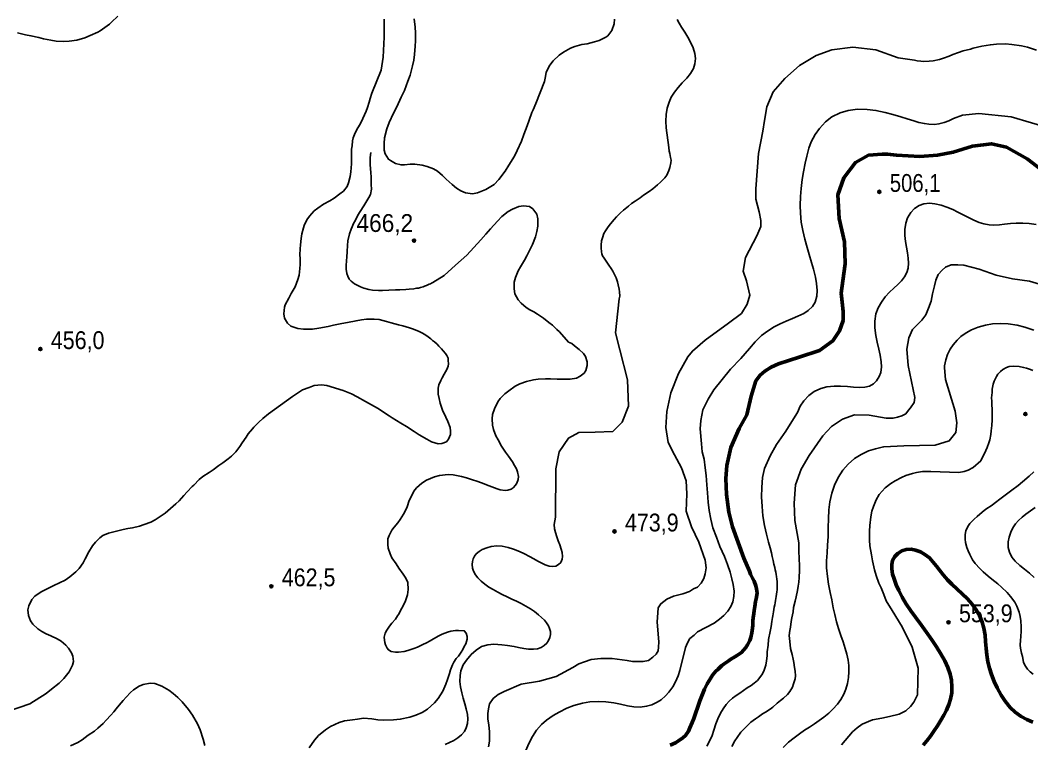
# Model space of a CAD drawing. Header units: metres. Extents: x 552626 to 559174, y 1843804 to 1852371.
# Drawn here: x 556076 to 557042, y 1847171 to 1847861 of the extents above; entities that cross this region are included whole.
import ezdxf

# ---------------------------------------------------------------- set-up
doc = ezdxf.new("R2010")
doc.units = ezdxf.units.M
doc.header["$LTSCALE"] = 6.8
for name, color, linetype, lineweight in [('1', 7, 'Continuous', 25), ('2', 7, 'Continuous', 53), ('3', 7, 'Continuous', 25), ('5', 7, 'Continuous', 25)]:
    doc.layers.add(name, color=color, linetype=linetype, lineweight=lineweight)

msp = doc.modelspace()

# ---------------------------------------------------------------- hatches: boundary and pattern name
at = {"layer": '5'}
for points in [[(556897.59, 1847697.41, 1), (556894.59, 1847697.41, 1)], [(556453.61, 1847650.87, 1), (556450.61, 1847650.87, 1)], [(556097.09, 1847547.47, 1), (556094.09, 1847547.47, 1)], [(557036.9, 1847485.51, 1), (557033.9, 1847485.51, 1)], [(556644.89, 1847373.5, 1), (556641.89, 1847373.5, 1)], [(556317.45, 1847321.19, 1), (556314.45, 1847321.19, 1)], [(556963.56, 1847286.87, 1), (556960.56, 1847286.87, 1)]]:
    msp.add_hatch(color=256, dxfattribs=at).paths.add_polyline_path(points)

# ---------------------------------------------------------------- linework, layer by layer
at = {"layer": '1'}
for points in [[(556169.46, 1847865.17), (556163.45, 1847859.33), (556161.47, 1847857.48), (556152.66, 1847851.13), (556150.34, 1847849.73), (556143.09, 1847846.42), (556138.07, 1847844.41), (556130.5, 1847842.21), (556123.1, 1847841.08), (556117.97, 1847840.87), (556110.59, 1847841.27), (556105.73, 1847842.04), (556098.69, 1847843.53), (556094.08, 1847844.62), (556086.54, 1847846.33), (556081.37, 1847847.36), (556073.83, 1847849.08)], [(556411.83, 1847791.53), (556420.66, 1847813.52), (556422.84, 1847825.97), (556423.68, 1847844.96), (556423.69, 1847862.03)], [(556643.56, 1847862.22), (556643.14, 1847857.61), (556640.91, 1847851.38), (556636.95, 1847846.18), (556635.2, 1847844.84), (556628.8, 1847841.93), (556624.41, 1847840.48), (556617.21, 1847838.7), (556612.36, 1847837.96), (556605.66, 1847835.96), (556601.38, 1847834.42), (556594.77, 1847830.82), (556590.45, 1847827.95), (556584.9, 1847822.48), (556581.8, 1847818.14), (556578.36, 1847811.67), (556577.42, 1847807.48), (556576.62, 1847802.84), (556568.3, 1847781.86), (556565.69, 1847775.58), (556564.64, 1847773.19), (556561.89, 1847765.66), (556560.2, 1847760.53), (556556.82, 1847751.98), (556554.67, 1847745.85), (556550.66, 1847736.95), (556547.89, 1847731.32), (556542.69, 1847722.85), (556538.96, 1847717.3), (556533.05, 1847709.22), (556528.47, 1847704.52), (556520.67, 1847699.64), (556512.77, 1847696.55), (556507.86, 1847695.52), (556501.19, 1847696.56), (556496.9, 1847698.44), (556492.62, 1847700.98), (556488.45, 1847704.3), (556482.72, 1847709.53), (556479.3, 1847712.93), (556474.53, 1847717.23), (556470.67, 1847719.44), (556464.63, 1847721.69), (556460.04, 1847722.78), (556452.9, 1847723.86), (556448.53, 1847723.93), (556443.01, 1847723.21), (556439.7, 1847723.11), (556434.53, 1847724.32), (556429.54, 1847727.26), (556427.87, 1847728.59), (556424.65, 1847733.54), (556423.76, 1847737.14), (556423.49, 1847743.65), (556424.04, 1847748.84), (556426.18, 1847757.53)], [(556426.18, 1847757.53), (556428.34, 1847763.47), (556432.54, 1847772.4), (556435.64, 1847778.45), (556439.88, 1847787.85), (556442.96, 1847794.09), (556446.2, 1847803.09), (556448.6, 1847808.68), (556450.72, 1847817.56), (556451.99, 1847823.02), (556452.7, 1847828.42), (556453.22, 1847836.35), (556453.49, 1847841.41), (556453.55, 1847849.2), (556453.13, 1847854.47), (556452.21, 1847862.52)], [(556703.28, 1847861.93), (556705.21, 1847858.29), (556707.42, 1847854.47), (556710.47, 1847849.66), (556713.32, 1847845.07), (556716.34, 1847839.69), (556718.41, 1847834.93), (556720.01, 1847829.48), (556720.55, 1847824.73), (556720.14, 1847819.53), (556718.71, 1847815.13), (556715.91, 1847810.35), (556712.33, 1847805.95), (556708.09, 1847801.34), (556704.05, 1847796.89), (556700.59, 1847792.57), (556697.62, 1847787.8), (556695.49, 1847783.05), (556693.68, 1847777.38), (556692.79, 1847771.33), (556692.33, 1847764.85), (556692.65, 1847758.58), (556695.19, 1847739.85), (556695.5, 1847736.37), (556696.07, 1847733.86), (556696.96, 1847730.26), (556697.53, 1847727.75), (556697.27, 1847725.06), (556696.07, 1847720.55), (556695.16, 1847717.69), (556693.28, 1847713.38), (556691.3, 1847710.68), (556687.29, 1847706.71)], [(557046.03, 1847832.72), (557037.43, 1847835.29), (557031.58, 1847836.74), (557022.35, 1847838.14), (557016.54, 1847838.49), (557007.98, 1847838.44), (557002.13, 1847837.77), (556993.81, 1847836.31), (556985.73, 1847834.36), (556983.18, 1847833.64), (556975.93, 1847831.8), (556971.77, 1847830.38), (556966.23, 1847828.39), (556962.85, 1847826.82), (556957.3, 1847824.99), (556953.45, 1847823.79), (556947.34, 1847822.41), (556943.49, 1847821.96), (556938.59, 1847821.74), (556935.77, 1847822.01), (556932.06, 1847822.52), (556929.72, 1847823.01), (556927.31, 1847823.25), (556913.91, 1847825.26), (556892.74, 1847832.76), (556870.7, 1847835.47), (556850.87, 1847832.81), (556835.83, 1847827.65), (556820.03, 1847817.86), (556806.06, 1847805.69), (556794.81, 1847792.9), (556788.8, 1847778.64), (556786.64, 1847765.48), (556785.05, 1847755.37), (556780.87, 1847733.9), (556778.26, 1847700.39)], [(556418.71, 1847575.54), (556414.17, 1847576.07), (556406.83, 1847576.09), (556401.95, 1847575.34), (556396.81, 1847574.46), (556388.69, 1847572.87), (556383.27, 1847571.87), (556375.35, 1847570.29), (556370.14, 1847569.12), (556361.3, 1847567.25), (556355.38, 1847566.48), (556346.52, 1847566.33), (556341.39, 1847566.98), (556334.63, 1847569.45), (556331.46, 1847572.14), (556328.62, 1847576.96), (556327.87, 1847580.98), (556328.56, 1847587.44), (556329.16, 1847589.71), (556332.53, 1847596.1), (556334.8, 1847600.46), (556338.73, 1847606.92), (556341.39, 1847613.71), (556342.44, 1847617.83), (556343.24, 1847624.22), (556343.56, 1847628.07), (556343.58, 1847633.7), (556343.26, 1847637.38), (556343.55, 1847643.14), (556343.68, 1847646.97), (556344.44, 1847652.87), (556345.07, 1847657.33), (556346.6, 1847663.13), (556347.22, 1847665.21), (556349.74, 1847670.74), (556352.38, 1847674.29), (556356.97, 1847679.2), (556360.37, 1847681.97), (556365.78, 1847685.55), (556371.88, 1847688.92), (556375.98, 1847691.48), (556381.42, 1847695.54), (556384.85, 1847698.13), (556388.27, 1847702.43), (556389.76, 1847706.03), (556391.25, 1847712.21), (556391.82, 1847716.38), (556392.31, 1847720.44), (556392.44, 1847724.27), (556392.59, 1847729.63), (556392.45, 1847733.33), (556392.46, 1847738.29), (556392.97, 1847741.3), (556393.58, 1847745.95), (556394.2, 1847748.88), (556396.03, 1847753.77), (556398.44, 1847758.52), (556400.71, 1847762.03), (556403.43, 1847767.39), (556404.95, 1847770.81), (556406.44, 1847774.41), (556407.58, 1847777.79), (556409.18, 1847783.02), (556410.13, 1847786.38), (556411.83, 1847791.53)], [(557060.61, 1847757.46), (557021.93, 1847769.03), (556991.02, 1847772.29), (556975.47, 1847770.68), (556966.84, 1847767.28), (556962.41, 1847765.21), (556958.06, 1847763.59), (556953, 1847762.3), (556948.58, 1847761.81), (556943.41, 1847761.94), (556939.04, 1847762.48), (556933.68, 1847763.74), (556929.02, 1847765.09), (556922.69, 1847767.13), (556916.72, 1847769.01), (556908.87, 1847771.34), (556901.56, 1847773.22), (556892.75, 1847775.09), (556884.34, 1847776.09), (556875.28, 1847776.4), (556866.5, 1847775.17), (556858.58, 1847772.89), (556850.85, 1847768.87), (556844.79, 1847764.21), (556838.89, 1847757.97), (556834.85, 1847752.24), (556831.2, 1847745.14), (556828.96, 1847739.15), (556826.81, 1847731.54), (556825.33, 1847724.83), (556823.72, 1847716.55), (556822.53, 1847709.15), (556821.43, 1847700.66), (556820.75, 1847693.13), (556820.45, 1847684.54), (556820.74, 1847677.05), (556821.6, 1847668.45), (556823.13, 1847660.44), (556824.88, 1847652.42), (556827.09, 1847644.5), (556829.01, 1847637.69), (556831.32, 1847630.07), (556833.16, 1847623.7), (556835.08, 1847616.18), (556836.28, 1847609.98), (556836.79, 1847603.3), (556836.36, 1847597.91), (556834.71, 1847592.35), (556832.23, 1847588.19), (556828.28, 1847584.26), (556823.99, 1847581.48), (556818.42, 1847578.78), (556813.12, 1847576.61), (556807.19, 1847574.23), (556801.48, 1847571.61), (556795.69, 1847568.58), (556789.5, 1847564.61), (556783.8, 1847560.25), (556777.59, 1847554.4), (556772.32, 1847548.06), (556763.84, 1847538.56), (556754.12, 1847528.26)], [(556687.29, 1847706.71), (556684.44, 1847704.19), (556679.84, 1847700.34), (556676.53, 1847697.68), (556671.22, 1847694.22), (556667.97, 1847691.85), (556663.12, 1847688.53), (556659.77, 1847686.25), (556656.73, 1847683.71), (556652.11, 1847680.05), (556649.26, 1847677.53), (556645.43, 1847673.58), (556642.98, 1847670.92), (556639.63, 1847666.92), (556637.47, 1847664.2), (556634.9, 1847660.1), (556633.38, 1847657.55), (556631.85, 1847653.48), (556631.13, 1847650.64), (556630.75, 1847646.5), (556630.57, 1847643.91), (556630.89, 1847640.24), (556631.21, 1847638.28), (556631.99, 1847636.47), (556633.4, 1847634.16), (556634.76, 1847632.22), (556636.6, 1847629.39), (556638.07, 1847627.37), (556640.23, 1847624.29), (556641.74, 1847621.89), (556643.72, 1847617.93), (556644.87, 1847615.31), (556646.26, 1847611.47), (556647.04, 1847608.81), (556647.89, 1847604.72), (556648.21, 1847601.9), (556648.37, 1847598.02), (556647.92, 1847595.31), (556646.46, 1847583.47), (556644.37, 1847563.05), (556648.55, 1847546.82), (556655.86, 1847518.02), (556656.9, 1847492.89), (556650.64, 1847477.71), (556641.76, 1847468.81), (556625.06, 1847468.28), (556609.39, 1847467.76), (556599.47, 1847462.52), (556590.6, 1847449.44), (556587.47, 1847433.2), (556586.95, 1847387.13), (556585.79, 1847379.99), (556586.09, 1847375.94), (556586.99, 1847372.42), (556588.28, 1847368.33), (556589.67, 1847364.47), (556591.15, 1847360.63), (556592.5, 1847356.72), (556593.45, 1847353.27), (556593.8, 1847349.67), (556593.46, 1847346.92), (556592.07, 1847344.03), (556590.08, 1847342.09), (556587.27, 1847340.38), (556584.15, 1847339.99)], [(556778.26, 1847700.39), (556778.26, 1847690.44), (556781.39, 1847678.4), (556782.96, 1847670.02), (556782.96, 1847664.27), (556779.3, 1847655.36), (556768.34, 1847634.95), (556766.25, 1847621.86), (556769.38, 1847612.43), (556772.52, 1847598.82), (556769.91, 1847590.44), (556764.69, 1847581.54), (556752.16, 1847572.12), (556729.77, 1847556), (556717.72, 1847545.51), (556713.29, 1847540.13), (556704.55, 1847524.19), (556697.08, 1847505.86), (556693.21, 1847487.89), (556692.26, 1847472.63), (556694.71, 1847458.35), (556700.53, 1847446.48), (556707.22, 1847434.24), (556711.65, 1847421.78), (556712.33, 1847409.45), (556711.78, 1847392.94), (556716.86, 1847377.8), (556723.89, 1847363.28), (556730.04, 1847346.13), (556731.02, 1847338.79), (556730.04, 1847332.91), (556728.58, 1847328.51), (556726.14, 1847324.11), (556722.72, 1847320.19), (556718.82, 1847318.72), (556714.91, 1847316.28), (556708.57, 1847313.83), (556699.79, 1847311.87), (556693.44, 1847308.94), (556687.59, 1847304.53), (556685.15, 1847300.62), (556684.23, 1847287.07), (556685.84, 1847268.17), (556685.38, 1847263.17), (556684.93, 1847259.53), (556683.12, 1847256.35), (556679.94, 1847253.62), (556675.86, 1847250.44), (556670.88, 1847249.53), (556664.53, 1847249.53), (556660.45, 1847249.53), (556655.46, 1847250.44), (556641.23, 1847252.17), (556630.5, 1847252.17), (556621.23, 1847251.2), (556614.89, 1847249.24), (556609.52, 1847247.28), (556603.66, 1847243.86), (556587.76, 1847234.98), (556571.75, 1847230.74), (556554.27, 1847227.84), (556538.28, 1847220.86), (556532.42, 1847217.92), (556527.55, 1847214.01), (556524.13, 1847209.11)], [(556949.17, 1847686.08), (556944.08, 1847686.53), (556938.58, 1847686.01), (556934.08, 1847684.45), (556929.49, 1847681.46), (556926.04, 1847677.76), (556923.05, 1847672.64), (556921.37, 1847667.53), (556920.51, 1847661.37), (556920.56, 1847655.83), (556921.12, 1847649.93), (556921.98, 1847644.54), (556922.89, 1847639.33), (556923.65, 1847634.1), (556924, 1847629.51), (556923.59, 1847624.6), (556922.45, 1847620.55), (556920.09, 1847616.23), (556917.26, 1847612.63), (556913.64, 1847609.01), (556909.85, 1847605.55), (556905.74, 1847601.64), (556901.69, 1847597.22), (556898.02, 1847592.31), (556894.96, 1847586.71), (556892.89, 1847580.97), (556891.85, 1847574.22), (556891.79, 1847567.79), (556892.6, 1847560.42), (556893.95, 1847554.15), (556895.58, 1847547.27), (556896.89, 1847541.52), (556897.82, 1847535.27), (556898.11, 1847530.38), (556897.41, 1847525.03), (556896.08, 1847521.15), (556893.44, 1847517.01), (556890.49, 1847514.36), (556886.59, 1847512.09), (556882.23, 1847511.19), (556877.4, 1847510.88), (556871.55, 1847511.24), (556865.85, 1847511.71), (556859.09, 1847512.18), (556853.05, 1847512.18), (556846.12, 1847511.39), (556840.12, 1847509.8), (556833.76, 1847506.84), (556828.74, 1847503.23), (556824.02, 1847498.12), (556820.69, 1847492.93), (556817.88, 1847486.96), (556812.48, 1847478.42), (556806.87, 1847469.17), (556797.98, 1847456.28), (556791.92, 1847445.48), (556786.53, 1847433.65), (556784.6, 1847424.85), (556784.03, 1847415.47), (556783.65, 1847406.61), (556784.19, 1847397.27), (556785.06, 1847388.44), (556786.48, 1847379.21), (556788.48, 1847370.89), (556790.24, 1847363.28)], [(557045.72, 1847666.35), (557038.89, 1847667.33), (557033.15, 1847667.6), (557026.48, 1847667.54), (557021.11, 1847667.13), (557015.42, 1847666.51), (557010.72, 1847665.98), (557005.45, 1847665.75), (557000.85, 1847665.99), (556995.88, 1847666.85), (556991.22, 1847668.34), (556986.22, 1847670.44), (556981.21, 1847672.89), (556976.21, 1847675.53), (556971.02, 1847678.18), (556966.07, 1847680.6), (556960.46, 1847682.9), (556955.18, 1847684.68), (556949.17, 1847686.08)], [(557057.45, 1847606.77), (557039.43, 1847612.22), (557023.29, 1847614.49), (557007.53, 1847617.84), (556991.23, 1847623.7), (556976.85, 1847627.36), (556970.96, 1847627.81), (556964.61, 1847627.81), (556959.17, 1847625.54), (556956, 1847622.81), (556952.37, 1847618.72), (556950.11, 1847613.27), (556948.75, 1847607.81), (556946.93, 1847600.08), (556945.57, 1847593.26), (556942.85, 1847586.44), (556940.59, 1847580.08), (556936.51, 1847575.08), (556927.85, 1847566.03), (556924.33, 1847558.11), (556922.35, 1847547.28), (556923.58, 1847531.66), (556926.62, 1847516.38), (556930.1, 1847501.18), (556929.17, 1847496.52), (556925.91, 1847491.38), (556924.05, 1847489.05), (556921.26, 1847485.78), (556917.53, 1847483.91), (556913.34, 1847482.51), (556909.15, 1847481.58), (556902.63, 1847481.58), (556886.27, 1847484.4), (556872.36, 1847484.74), (556861.01, 1847480.74), (556850.6, 1847473.45), (556842.33, 1847464.68), (556829.19, 1847445.92), (556821.46, 1847432.79), (556815.99, 1847417.95), (556814.71, 1847400.33), (556815.56, 1847383.89), (556819.42, 1847362.62), (556819.2, 1847358.7), (556819.19, 1847354.62), (556819.61, 1847347.64), (556819.95, 1847340.57), (556819.88, 1847336.19), (556819.59, 1847329.61), (556819.33, 1847325.22), (556818.72, 1847321.45), (556818.15, 1847317.3), (556816.76, 1847311.26), (556815.65, 1847306.86), (556814.25, 1847300.82), (556813.87, 1847296.69), (556812.7, 1847291.15), (556811.88, 1847287.54)], [(556313.41, 1847485.67), (556336.3, 1847502.33), (556345.82, 1847508.69), (556352.16, 1847510.96), (556356.7, 1847512.78), (556363.95, 1847513.24), (556368.94, 1847512.78), (556384.38, 1847508), (556392.49, 1847504.64), (556397.94, 1847502.02), (556405.91, 1847497.4), (556414.38, 1847492.55), (556417.23, 1847490.97), (556428.56, 1847483.68), (556431.33, 1847482), (556439.55, 1847476.83), (556444.87, 1847473.63), (556452.28, 1847468.94), (556457.12, 1847465.78), (556464.4, 1847461.37), (556468.78, 1847458.91), (556475.08, 1847457.15), (556478.79, 1847457.29), (556483.07, 1847459.02), (556484.99, 1847461.43), (556486.77, 1847465.83), (556486.97, 1847469.1), (556486.48, 1847472.57), (556484.37, 1847478.53), (556482.47, 1847482.6), (556479.23, 1847489.29), (556477.03, 1847496), (556475.97, 1847500.27), (556475.2, 1847504.47), (556475.22, 1847510.1), (556475.9, 1847513.32), (556477.61, 1847517.62), (556479.06, 1847519.88), (556481.04, 1847523.45), (556482.2, 1847525.78), (556483.37, 1847528.1), (556484.63, 1847531.2), (556484.94, 1847533.53), (556484.68, 1847536.64), (556484.55, 1847538.63), (556483.28, 1847541.35), (556482.02, 1847543.21), (556479.9, 1847545.92), (556478.45, 1847547.76), (556475.87, 1847550.32), (556474.14, 1847552.03), (556471.6, 1847554.22), (556469.82, 1847555.64), (556468.23, 1847557.08), (556465.5, 1847559.25), (556462.39, 1847561.37), (556459.73, 1847562.97), (556456.9, 1847564.37), (556451.7, 1847566.44), (556447.85, 1847567.62), (556441.52, 1847569.57), (556437.29, 1847570.7), (556430.32, 1847572.48), (556425.88, 1847573.79), (556418.71, 1847575.54)], [(556961.01, 1847542.17), (556963.7, 1847547.47), (556966.43, 1847551.63), (556970.31, 1847556.04), (556973.9, 1847559.35), (556978.87, 1847563), (556984.06, 1847565.74), (556990.32, 1847568.41), (556997.25, 1847570.23), (557004.08, 1847571.44), (557011.93, 1847571.91), (557019.06, 1847571.6), (557027.45, 1847570.3), (557034.92, 1847568.37), (557043.46, 1847565.38)], [(556804.21, 1847167.52), (556809.57, 1847172.41), (556814.75, 1847176.67), (556819.93, 1847180.52), (556824.79, 1847183.81), (556829.51, 1847186.96), (556834.21, 1847189.95), (556838.79, 1847193.07), (556843.28, 1847196.29), (556847.84, 1847200.22), (556851.87, 1847204.08), (556856.03, 1847208.87), (556859.22, 1847213.17), (556862.15, 1847218.25), (556864.2, 1847223.12), (556865.79, 1847228.47), (556866.7, 1847234.13), (556867.08, 1847239.68), (556866.95, 1847245.48), (556866.27, 1847250.73), (556865.12, 1847256.42), (556863.53, 1847261.85), (556861.48, 1847268.14), (556859.42, 1847274.15), (556857.14, 1847281.07), (556855.33, 1847287.25), (556853.53, 1847294.41), (556852.18, 1847300.79), (556850.68, 1847308.34), (556849.3, 1847315.17), (556847.71, 1847323.28), (556846.48, 1847330.55), (556845.72, 1847338.71), (556845.65, 1847345.43), (556846.23, 1847353.06), (556846.76, 1847360.3), (556847.41, 1847368.59), (556847.4, 1847377.22), (556847.63, 1847385.47), (556847.89, 1847394.23), (556848.94, 1847401.8), (556850.65, 1847410.03), (556853.38, 1847417.57), (556856.78, 1847424.81), (556861.35, 1847431.85), (556866.3, 1847437.65), (556872.54, 1847443.22), (556878.6, 1847446.95), (556885.82, 1847450.29), (556892.43, 1847452.4), (556899.93, 1847454.15), (556900.34, 1847454.21), (556919.49, 1847455.21), (556949.25, 1847455.73), (556962.82, 1847459.92), (556969.09, 1847467.77), (556970.13, 1847477.2), (556968.57, 1847488.19), (556959.17, 1847518.56), (556958.3, 1847529.57), (556958.35, 1847531.42), (556959.4, 1847537.24), (556961.01, 1847542.17)], [(557042.39, 1847526.94), (557040.28, 1847527.93), (557036.34, 1847529.19), (557033.69, 1847529.93), (557029.5, 1847530.87), (557024.04, 1847531.29), (557020.02, 1847530.74), (557017.46, 1847529.87), (557013.99, 1847527.86), (557011.81, 1847526.19), (557008.99, 1847523.49), (557007.72, 1847521.26), (557005.76, 1847516.86), (557004.58, 1847513.88), (557003.68, 1847509.31), (557003.59, 1847505.98), (557003.21, 1847501), (557003.38, 1847497.79), (557003.52, 1847494.1), (557003.76, 1847490.33), (557003.89, 1847484.27), (557003.61, 1847480.06), (557003.27, 1847474.71), (557002.91, 1847469.54), (557002.47, 1847465.98), (557001.42, 1847461.02), (557000.45, 1847457.87), (556998.86, 1847453.51), (556997.77, 1847450.63), (556992.95, 1847440.96)], [(556754.12, 1847528.26), (556738.29, 1847508.65), (556732.7, 1847499.78), (556727.58, 1847489.51), (556725.72, 1847479.24), (556725.26, 1847471.3), (556726.32, 1847456.92), (556727.07, 1847449.47), (556728.95, 1847442.46), (556729.82, 1847434.29), (556730.94, 1847426.81), (556731.36, 1847418.07), (556732.02, 1847410.28), (556732.83, 1847401.58), (556733.57, 1847393.36), (556735.31, 1847385.06), (556737.09, 1847377.08), (556740.76, 1847367.89), (556744.03, 1847359.17), (556748.3, 1847349.52), (556751.13, 1847341.85), (556753.77, 1847334.57), (556755.4, 1847328.42), (556756.69, 1847322.8), (556757.52, 1847316.58), (556757.41, 1847311.47), (556756.37, 1847306.28), (556754.32, 1847301.8), (556751.57, 1847297.55), (556747.7, 1847293.44), (556743.63, 1847289.86), (556738.57, 1847286.02), (556722.72, 1847277.62), (556719.3, 1847274.68), (556715.4, 1847271.26), (556712.96, 1847267.34), (556711.01, 1847262.94), (556705.75, 1847240.86), (556704.07, 1847235.75), (556701.56, 1847230.05), (556698.95, 1847225.29), (556695.29, 1847220.3), (556692.01, 1847216.61), (556687.78, 1847212.96), (556684.05, 1847210.55), (556679.02, 1847208.14), (556673.95, 1847206.83), (556668.01, 1847205.93), (556661.83, 1847206.33), (556655.82, 1847207.28), (556649, 1847208.84), (556642.65, 1847210.1), (556635, 1847211.08), (556628.07, 1847211.33), (556620.02, 1847210.83), (556612.9, 1847209.7), (556604.71, 1847207.39), (556598.05, 1847204.9), (556590.54, 1847201.24), (556584.93, 1847198.01), (556578.58, 1847193.55), (556573.9, 1847189.41), (556568.86, 1847183.79), (556565.07, 1847177.94), (556561.61, 1847171.27)], [(556115.44, 1847268.84), (556111.65, 1847271.17), (556105.69, 1847274.02), (556101.27, 1847275.99), (556097.01, 1847278.17), (556093.11, 1847280.59), (556088.31, 1847285.09), (556086.04, 1847288.27), (556084.14, 1847293.2), (556083.7, 1847298.68), (556084.48, 1847302.68), (556087.35, 1847308.44), (556090.31, 1847311.74), (556096.33, 1847315.86), (556100.92, 1847318.2), (556108.61, 1847321.84), (556113.94, 1847324.46), (556119.16, 1847327.15), (556123.67, 1847330.24), (556129.54, 1847334.83), (556132.58, 1847338.23), (556136.37, 1847343.43), (556138.31, 1847347.37), (556141.74, 1847354.06), (556145.46, 1847359.82), (556148.13, 1847363.18), (556152.22, 1847367.46), (556155.31, 1847369.63), (556160.6, 1847371.76), (556164.49, 1847372.78), (556170.7, 1847374.35), (556174.77, 1847375.38), (556178.98, 1847376.15), (556183.45, 1847377.05), (556190.33, 1847378.6), (556194.74, 1847380.05), (556201.14, 1847382.5), (556205.3, 1847384.5), (556210.87, 1847388.29), (556214.67, 1847390.92), (556219.89, 1847395.33), (556224.92, 1847399.72), (556228.09, 1847402.85), (556232.57, 1847407.84), (556235.72, 1847411.16), (556240.48, 1847416.28), (556242.02, 1847417.8), (556247.24, 1847423.07), (556250.64, 1847425.84), (556256.76, 1847429.88), (556260.47, 1847432.4), (556265.94, 1847436.27), (556269.66, 1847438.79), (556274.75, 1847442.62), (556277.86, 1847445.45), (556281.99, 1847449.36), (556285.99, 1847454.4), (556288.26, 1847457.9), (556291.85, 1847463.27), (556294.03, 1847466.66), (556297.97, 1847471.41), (556299.3, 1847473.09), (556304.1, 1847477.83), (556307.73, 1847481.11), (556313.41, 1847485.67)], [(556992.95, 1847440.96), (556985.5, 1847434.42), (556980.85, 1847432.09), (556977.12, 1847430.69), (556972, 1847429.75), (556945.17, 1847430.75), (556940.53, 1847430.69), (556937.32, 1847430.52), (556931.63, 1847429.58), (556927.66, 1847428.65), (556921.31, 1847426.88), (556917.15, 1847425.07), (556911.16, 1847421.83), (556907.17, 1847419.38), (556901.79, 1847414.96), (556898.72, 1847411.95), (556895.94, 1847408.88), (556892.93, 1847403.6), (556890.52, 1847397.34), (556889.05, 1847392.71), (556888.03, 1847387.57), (556886.99, 1847379.19), (556886.66, 1847373.83), (556886.6, 1847365.19), (556887.14, 1847359.65), (556888.58, 1847351.17), (556889.52, 1847345.49), (556891.44, 1847336.98), (556892.92, 1847331.54), (556895.67, 1847324.07), (556897.71, 1847319.56), (556900.42, 1847313.32), (556902.73, 1847307.22), (556908.27, 1847297.94), (556917.9, 1847282.36), (556927.27, 1847263.04), (556933.2, 1847243.1), (556932.49, 1847217.54), (556929.11, 1847210.58), (556925.7, 1847206.67), (556921.31, 1847202.26), (556914.96, 1847199.33), (556905.69, 1847196.88), (556898.37, 1847195.41), (556889.59, 1847193.94), (556879.83, 1847189.54), (556874.95, 1847186.11), (556870.56, 1847182.2), (556867.14, 1847178.28), (556859.83, 1847169.97)], [(556978.45, 1847363.07), (556977.92, 1847366.05), (556978.05, 1847370.72), (556978.73, 1847373.93), (556980.53, 1847378.12), (556982.29, 1847380.98), (556986.46, 1847385.16), (556989.39, 1847387.77), (556994.25, 1847391.75), (556997.72, 1847394.61), (557003.71, 1847398.72), (557005.62, 1847400.26), (557012.35, 1847405.31), (557018.57, 1847409.91), (557022.49, 1847412.92), (557028.63, 1847417.42), (557032.61, 1847420.73), (557039.2, 1847426.23), (557043.48, 1847430.32)], [(557044.87, 1847396.2), (557040.37, 1847393.14), (557035.85, 1847389.97), (557032.22, 1847387.12), (557028.76, 1847383.85), (557026.13, 1847380.64), (557023.59, 1847376.81), (557021.55, 1847372.92), (557019.87, 1847368.16), (557018.97, 1847363.56), (557019.06, 1847358.24), (557020.16, 1847353.7), (557022.61, 1847348.86), (557025.74, 1847345.01), (557030.07, 1847341.03), (557034.56, 1847337.46), (557039.37, 1847333.73), (557043.97, 1847329.59)], [(556584.15, 1847339.99), (556580.93, 1847340.22), (556577.34, 1847341.57), (556574.01, 1847343.19), (556570.22, 1847345.21), (556566.4, 1847347.34), (556562.3, 1847349.57), (556557.5, 1847352), (556552.75, 1847354.24), (556547.13, 1847356.52), (556542.07, 1847358.19), (556536.26, 1847359.34), (556531.26, 1847359.62), (556525.81, 1847359.04), (556521.47, 1847357.92), (556517.17, 1847356.14), (556514.13, 1847354.36), (556511.51, 1847352.21), (556509.81, 1847349.99), (556508.54, 1847347.53), (556507.79, 1847344.69), (556507.53, 1847341.9), (556507.92, 1847338.57), (556508.89, 1847335.59), (556510.81, 1847332.17), (556513.06, 1847329.21), (556516.29, 1847326.03), (556519.55, 1847323.34), (556523.66, 1847320.48), (556527.56, 1847318.06), (556532.14, 1847315.44), (556536.38, 1847313.27), (556540.94, 1847311.01), (556545.33, 1847309), (556549.77, 1847306.94), (556554.46, 1847304.63), (556558.79, 1847302.33), (556563.38, 1847299.53), (556567.12, 1847296.98), (556570.87, 1847294.06), (556573.72, 1847291.51), (556576.5, 1847288.71), (556578.5, 1847286.23), (556580.34, 1847283.47), (556581.49, 1847280.88), (556582.19, 1847277.91), (556582.23, 1847275.18), (556581.7, 1847272.29), (556580.52, 1847269.62), (556578.83, 1847267.04), (556576.34, 1847264.65), (556573.58, 1847262.82), (556569.82, 1847261.52), (556566.11, 1847261.06), (556561.37, 1847261.25), (556557.02, 1847261.87), (556551.9, 1847262.79), (556547.63, 1847263.63), (556541.17, 1847264.75), (556535.82, 1847265.46), (556528.29, 1847266.08), (556522.68, 1847265.31), (556516.46, 1847263.7), (556511.4, 1847260.19), (556506.75, 1847256.16)], [(556790.24, 1847363.28), (556791.92, 1847357.74), (556793.08, 1847353.11), (556793.98, 1847349.67), (556794.88, 1847345.78), (556795.5, 1847342.42), (556796.27, 1847339.07), (556796.65, 1847336.74), (556797.21, 1847334.65), (556797.54, 1847332.57), (556798.06, 1847330.48), (556798.24, 1847328.05), (556798.54, 1847325.86), (556798.62, 1847323.67), (556798.64, 1847321.74), (556798.68, 1847319.93), (556798.52, 1847317.87), (556798.41, 1847315.79), (556798.07, 1847313.55), (556797.75, 1847311.5), (556797.35, 1847309.44), (556796.98, 1847307.59), (556796.57, 1847305.48), (556796.22, 1847303.54), (556795.8, 1847301.22), (556795.46, 1847299.14), (556795.09, 1847296.92), (556794.76, 1847294.95), (556794.44, 1847293.07), (556794.16, 1847291.34), (556793.89, 1847289.43), (556793.67, 1847287.51), (556792.74, 1847282.76), (556791.94, 1847278.08), (556790.47, 1847270.37), (556789.88, 1847265.05), (556789.17, 1847258.79), (556789.09, 1847254.93), (556788.56, 1847250.19), (556787.76, 1847245.94), (556786.27, 1847241.31), (556784.52, 1847237.61), (556782.17, 1847234.06), (556779.74, 1847231.39), (556776.75, 1847228.83), (556773.74, 1847226.66), (556770.12, 1847224.25), (556766.59, 1847221.87), (556762.84, 1847219.39), (556759.34, 1847216.89), (556756.13, 1847214.5), (556752.89, 1847211.57), (556750.08, 1847208.56), (556747, 1847204.36), (556744.5, 1847200.07), (556742.03, 1847194.74), (556740.23, 1847189.84), (556738.3, 1847184.06), (556736.46, 1847178.85), (556734.19, 1847173.35), (556731.55, 1847168.81)], [(557042.88, 1847237.25), (557040.06, 1847239.49), (557037.6, 1847241.97), (557034.88, 1847245.83), (557033.68, 1847248.83), (557032.6, 1847254.11), (557031.76, 1847257.34), (557030.91, 1847262.28), (557030.58, 1847265.09), (557030.72, 1847269.75), (557031, 1847273.11), (557031.5, 1847278.67), (557031.36, 1847282.36), (557031.18, 1847288.13), (557030.52, 1847292.23), (557029.38, 1847296.37), (557027.19, 1847302.2), (557025.22, 1847306.15), (557021.18, 1847311.57), (557018.11, 1847315.21), (557012.78, 1847320.29), (557009.08, 1847323.57), (557003.55, 1847327.97), (557000, 1847330.79), (556995.15, 1847334.98), (556991.85, 1847338.12), (556987.5, 1847342.94), (556985.01, 1847346.45), (556982.35, 1847351.46), (556980.81, 1847354.89), (556979.57, 1847358.26), (556978.45, 1847363.07)], [(556811.88, 1847287.54), (556811.17, 1847282.15), (556810.78, 1847278.88), (556810.17, 1847274.25), (556810.22, 1847271.32), (556810.55, 1847268.51), (556811.48, 1847261.97), (556812.26, 1847258.46), (556813.02, 1847255.98), (556813.89, 1847251.71), (556814.55, 1847248.47), (556815.1, 1847243.6), (556815.68, 1847240.25), (556816, 1847235.73), (556815.68, 1847232.75), (556814.32, 1847228.04), (556813.17, 1847224.87), (556810.7, 1847220.7), (556808.55, 1847217.98), (556804.66, 1847214.6), (556801.71, 1847212.17), (556798.66, 1847209.83), (556794.36, 1847205.92), (556791.83, 1847204.02), (556787.61, 1847201.07), (556784.66, 1847199.5), (556780.71, 1847196.67), (556777.78, 1847194.91), (556773.61, 1847191.59), (556770.87, 1847189), (556766.8, 1847184.74), (556763.79, 1847182.02), (556760.29, 1847176.97), (556758.09, 1847173.78), (556755.49, 1847168.35)], [(556064.26, 1847201.85), (556085.46, 1847209.1), (556101.21, 1847219.05), (556106.38, 1847222.98), (556113.63, 1847228.86), (556117.9, 1847233.16), (556123.07, 1847239.67), (556126.27, 1847245.85), (556127.18, 1847249.58), (556126.54, 1847254.37), (556125.21, 1847257.65), (556122.41, 1847262.1), (556119.97, 1847265.06), (556115.44, 1847268.84)], [(556506.75, 1847256.16), (556502.15, 1847250.83), (556499.17, 1847246.16), (556496.87, 1847240.51), (556496, 1847235.96), (556495.89, 1847230.23), (556496.51, 1847225.37), (556497.69, 1847219.46), (556499.05, 1847214.43), (556500.68, 1847208.91), (556502.03, 1847204.21), (556503.05, 1847199.03), (556503.42, 1847194.64), (556503.14, 1847190.18), (556501.98, 1847186.28), (556500.24, 1847182.78), (556497.36, 1847179.4), (556494.07, 1847176.69), (556489.99, 1847174.06), (556485.87, 1847172.09), (556481.85, 1847170.28)], [(556524.13, 1847209.11), (556523.15, 1847204.22), (556522.67, 1847199.82), (556522.67, 1847194.43), (556523.64, 1847189.05), (556524.13, 1847182.2), (556524.13, 1847173.39), (556523.15, 1847168.01)], [(556561.61, 1847171.27), (556558.76, 1847164.39)]]:
    msp.add_lwpolyline(points, dxfattribs=at)
at = {"layer": '2'}
for points in [[(556898.85, 1847733.38), (556904.02, 1847733.33), (556912.5, 1847732.36), (556934.65, 1847731.25), (556951.72, 1847732.56), (556966.57, 1847735.25), (556984.96, 1847741.14), (557003.21, 1847743.36), (557017.56, 1847739.98), (557037.02, 1847728.98), (557055.09, 1847715.17)], [(556734.97, 1847233.19), (556736.98, 1847236.36), (556739.88, 1847240.02), (556742.19, 1847242.27), (556745.63, 1847245.33), (556748.08, 1847247.12), (556751.76, 1847249.82), (556754.32, 1847251.54), (556758.33, 1847253.8), (556760.8, 1847255.41), (556764.58, 1847258.03), (556768.61, 1847262.66), (556770.39, 1847265.33), (556772.66, 1847269.49), (556773.49, 1847272.24), (556774.49, 1847276.72), (556775.13, 1847281.16), (556775.45, 1847284.13), (556775.54, 1847288.32), (556775.78, 1847291.19), (556776.35, 1847295.34), (556776.61, 1847298.03), (556777.31, 1847301.9), (556778.08, 1847306.74), (556778.66, 1847309.17), (556779.21, 1847312.65), (556779.41, 1847315.05), (556778.87, 1847318.88), (556778.18, 1847321.65), (556776.54, 1847326.01), (556775.07, 1847328.88), (556773.1, 1847332.83), (556772.11, 1847335.66), (556766.92, 1847347.96), (556756.09, 1847377.74), (556752.47, 1847391.84), (556750.2, 1847408.66), (556749.75, 1847424.11), (556750.65, 1847436.39), (556754.33, 1847453.73), (556762.49, 1847471.67), (556769.52, 1847484.58), (556773.66, 1847502.4), (556778.33, 1847517.05), (556782.52, 1847522.66), (556786.71, 1847526.39), (556792.76, 1847530.13), (556799.74, 1847533.4), (556819.6, 1847539.87), (556838.89, 1847546.2), (556851.75, 1847555.32), (556858.18, 1847564.86), (556861.43, 1847574.68), (556861.6, 1847583.33), (556860.57, 1847592.32), (556859.7, 1847600.92), (556861.26, 1847612.43), (556863.35, 1847628.66), (556862.83, 1847649.61), (556857.61, 1847672.12), (556856.57, 1847694.63), (556862.31, 1847710.86), (556873.27, 1847725.52), (556885.8, 1847732.33), (556898.85, 1847733.38)], [(556907.87, 1847337.72), (556907.94, 1847341.87), (556908.79, 1847345.8), (556910.98, 1847349.48), (556913.74, 1847352.46), (556917.69, 1847354.97), (556921.58, 1847356.22), (556926.37, 1847356.5), (556930.62, 1847355.76), (556935.51, 1847353.95), (556939.56, 1847351.65), (556943.89, 1847348.2), (556947.26, 1847344.65), (556950.69, 1847340.36), (556953.81, 1847336.14), (556957.19, 1847331.85), (556961.2, 1847327.32), (556965.35, 1847323.14), (556970.39, 1847318.37), (556975.01, 1847314.14), (556980.16, 1847309.08), (556984.38, 1847304.36), (556988.62, 1847298.61), (556991.64, 1847293.22), (556994.29, 1847286.88), (556995.83, 1847281.17), (556996.94, 1847274.56), (556997.49, 1847268.67), (556997.97, 1847261.85), (556998.6, 1847255.78), (556999.53, 1847249.27), (557001.05, 1847243.15), (557002.97, 1847237.05), (557005.7, 1847230.45), (557008.62, 1847224.3), (557012.41, 1847217.37), (557016.12, 1847211.58), (557020.92, 1847205.64), (557025.62, 1847201.17), (557031.44, 1847197.05), (557036.8, 1847194.22), (557042.57, 1847191.73)], [(556938.01, 1847169.49), (556941.49, 1847173.66), (556944.85, 1847178.17), (556948.08, 1847182.85), (556951.49, 1847188.03), (556954.56, 1847192.89), (556957.72, 1847198.33), (556960.1, 1847203.08), (556962.36, 1847208.53), (556963.93, 1847213.62), (556965.11, 1847219.64), (556965.41, 1847225.13), (556964.89, 1847231.62), (556963.56, 1847237.45), (556961.37, 1847243.81), (556958.45, 1847249.92), (556954.97, 1847256.23), (556950.61, 1847263.28), (556946.19, 1847270.02), (556940.82, 1847277.69), (556936.01, 1847284.33), (556930.57, 1847291.66), (556926.07, 1847297.9), (556921.41, 1847304.82), (556917.87, 1847310.7), (556914.54, 1847317.09), (556912.19, 1847322.42), (556910.12, 1847328.15), (556908.78, 1847332.89), (556907.87, 1847337.72)], [(556696.61, 1847169.49), (556701.46, 1847171.95), (556704.39, 1847173.7), (556708.69, 1847176.76), (556711.1, 1847178.93), (556713.87, 1847182.86), (556715.3, 1847186.15), (556717.55, 1847191.34), (556719.02, 1847195.12), (556720.92, 1847200.93), (556722.5, 1847205.29), (556724.69, 1847211.9), (556727.87, 1847219.76), (556729.38, 1847223.16), (556731.92, 1847228.29), (556734.97, 1847233.19)]]:
    msp.add_lwpolyline(points, dxfattribs=at)
at = {"layer": '3'}
for points in [[(556410.84, 1847734.94), (556410.33, 1847730.22), (556410.38, 1847723.19), (556410.92, 1847715.93), (556411.36, 1847711.32), (556411.38, 1847704.47), (556411.5, 1847700.11), (556410.66, 1847694.98), (556409.1, 1847691.95), (556406.3, 1847687.35), (556404.1, 1847684.15), (556400.63, 1847678.71), (556398.47, 1847675.13), (556395.86, 1847669.7), (556394.85, 1847667.78), (556392.3, 1847661.78), (556390.71, 1847657.41), (556389, 1847650.75), (556388.74, 1847646.34), (556388.36, 1847640.5), (556387.92, 1847635.22), (556387.72, 1847631.96), (556387.45, 1847626.89), (556387.52, 1847623.76), (556388.01, 1847619.44), (556388.88, 1847616.88), (556390.35, 1847614), (556392.09, 1847612.11), (556395.39, 1847609.83), (556396.63, 1847609.02), (556401.06, 1847606.86), (556404.15, 1847605.6), (556409.06, 1847604.26), (556412.54, 1847603.71), (556418.2, 1847603.31), (556422.19, 1847603.38), (556428.07, 1847603.49), (556434.31, 1847603.82), (556438.57, 1847604.02), (556444.43, 1847604.31), (556447.62, 1847604.68), (556451.96, 1847604.98), (556454.38, 1847605.45), (556456.44, 1847605.69), (556458.38, 1847606.19), (556460.86, 1847606.95), (556462.24, 1847607.4), (556464.05, 1847608.17), (556465.24, 1847608.6), (556466.68, 1847609.33), (556467.78, 1847609.65), (556468.85, 1847610.34), (556470.12, 1847610.86), (556480.98, 1847617.58), (556491.58, 1847627.34), (556502.4, 1847637.11), (556515.93, 1847651.78), (556520.55, 1847657.15), (556525.2, 1847662.31), (556531.86, 1847669.32), (556535.97, 1847673.82), (556542.08, 1847678.55), (556546.23, 1847681.04), (556552.1, 1847683.42), (556556.54, 1847684.23)], [(556556.54, 1847684.23), (556562.18, 1847683.37), (556565.55, 1847681.23), (556569.37, 1847676.03), (556570.16, 1847671.79), (556570.27, 1847664.65), (556569.14, 1847659.58), (556567.92, 1847654.4), (556565.02, 1847647.12), (556563, 1847642.76), (556559.71, 1847636.34), (556557.44, 1847632.35), (556553.84, 1847626), (556551.46, 1847622.1), (556548.88, 1847615.66), (556547.65, 1847611.39), (556547.7, 1847604.84), (556548.42, 1847600.29), (556551.4, 1847594.49), (556554.28, 1847591.29), (556559.18, 1847587.22), (556562.66, 1847585), (556566.43, 1847582.91), (556570.01, 1847580.6), (556575.58, 1847576.9), (556580.76, 1847572.96), (556584.2, 1847570.23), (556588.39, 1847566.18), (556591.07, 1847563.87), (556599.64, 1847554.17), (556602.82, 1847552.72), (556605.37, 1847550.7), (556609.81, 1847547.17), (556613.78, 1847543.3), (556615.73, 1847540.3), (556617.23, 1847535.13), (556617.19, 1847531.9), (556616.13, 1847527.14), (556614.32, 1847524.42), (556610.73, 1847521.49), (556607.09, 1847519.86), (556601.08, 1847518.67), (556598.87, 1847518.62), (556592.81, 1847518.73), (556588.68, 1847518.76), (556582.2, 1847519.03), (556577.56, 1847519.1), (556570.64, 1847518.82), (556566.09, 1847518.09), (556559.31, 1847516.61), (556552.92, 1847514.27), (556548.55, 1847511.96), (556542.49, 1847507.74), (556538.81, 1847504.7), (556534.18, 1847500.24), (556532.2, 1847497.29), (556528.86, 1847490.36), (556527.07, 1847484.92), (556526.71, 1847481.05), (556526.9, 1847474.92), (556527.87, 1847470.9), (556530.27, 1847464.83), (556532.34, 1847460.84), (556535.74, 1847454.88), (556539.54, 1847448.97)], [(556539.54, 1847448.97), (556542.27, 1847445.35), (556546.12, 1847439.95), (556548.03, 1847436.44), (556549.81, 1847433.22), (556550.86, 1847430.22), (556551.67, 1847425.77), (556551.57, 1847423.14), (556550.27, 1847419.47), (556549.09, 1847417.52), (556546.84, 1847415.15), (556544.96, 1847413.93), (556541.67, 1847412.74), (556539.07, 1847412.65), (556534.47, 1847413.23), (556531.55, 1847414.1), (556526.5, 1847415.94), (556521.14, 1847417.85), (556517.34, 1847419.43), (556511.03, 1847421.73), (556508.84, 1847422.38), (556502.13, 1847424.64), (556497.44, 1847426.02), (556489.63, 1847427.34), (556484.66, 1847427.68), (556476.5, 1847426.74), (556471.51, 1847425.47), (556463.92, 1847422.28), (556459.51, 1847419.46), (556454.48, 1847414.95), (556452.02, 1847411.85), (556449.29, 1847406.6), (556447.6, 1847402.88), (556445.54, 1847397.11), (556443.85, 1847393.39), (556441.94, 1847389.84), (556438.97, 1847384.97), (556436.82, 1847381.8), (556433.27, 1847377.57), (556430.89, 1847374.58), (556428.32, 1847369.75), (556427.21, 1847366.3), (556427, 1847361.04), (556427.61, 1847357.48), (556429.44, 1847352.05), (556431.09, 1847348.21), (556434.96, 1847342.6), (556437.64, 1847338.48), (556441.73, 1847332.7), (556444.29, 1847328.86), (556446.07, 1847324.73), (556446.53, 1847318.04), (556446, 1847313.04), (556443.65, 1847306.22), (556437.43, 1847294.27), (556436.51, 1847292.91), (556434.33, 1847289.94), (556430.96, 1847285.93), (556428.87, 1847283.07), (556426.19, 1847279.24), (556424.7, 1847276.45), (556423.74, 1847272.51), (556423.83, 1847269.9), (556424.19, 1847267.63), (556424.95, 1847265.4)], [(556424.95, 1847265.4), (556426.45, 1847262.04), (556427.73, 1847260.48), (556430.24, 1847258.85), (556434.33, 1847258.31), (556437.25, 1847258.34), (556442.7, 1847259.07), (556446.33, 1847259.99), (556451.85, 1847261.93), (556455.33, 1847263.13), (556460.59, 1847265.65), (556464.03, 1847267.25), (556467.54, 1847269.16), (556470.74, 1847271.14), (556475.77, 1847273.83), (556478.99, 1847275.61), (556483.91, 1847277.48), (556487.14, 1847278.36), (556491.8, 1847278.99), (556494.41, 1847279.09), (556499.98, 1847278.82), (556501.85, 1847276.62), (556502.94, 1847273.21), (556502.73, 1847270.67), (556501.5, 1847266.4), (556500.01, 1847263.61), (556498.71, 1847260.84), (556497.2, 1847258.25), (556494.49, 1847254.62), (556492.44, 1847252.27), (556490.02, 1847248.77), (556488.81, 1847246.11), (556486.93, 1847241.46), (556485.92, 1847237.92), (556483.95, 1847232.26), (556482.33, 1847227.94), (556479.48, 1847221.17), (556475.24, 1847214.23), (556471.8, 1847209.91), (556464.92, 1847203.99), (556459.94, 1847200.9), (556453.89, 1847198.29), (556448.28, 1847196.24), (556439.03, 1847194.37), (556432.55, 1847193.73), (556423, 1847193.55), (556417.72, 1847193.95), (556411.97, 1847194.9), (556403.85, 1847195.38), (556398.31, 1847194.55), (556393.44, 1847193.89), (556385.91, 1847192.83), (556380.57, 1847191.11), (556372.53, 1847187.37), (556367.55, 1847184.28), (556361.02, 1847178.8), (556357.1, 1847174.32), (556352, 1847166.98)], [(556252.49, 1847169.4), (556251.1, 1847175.38), (556247.97, 1847184.19), (556245.5, 1847189.96), (556240.81, 1847198.38), (556237.08, 1847203.7), (556230.91, 1847210.95), (556226.72, 1847215.01), (556222.35, 1847218.84), (556218.05, 1847222.07), (556211.45, 1847226.05), (556204.74, 1847228.31), (556200.37, 1847228.71), (556193.76, 1847227.45), (556189.72, 1847225.78), (556184.36, 1847222.45), (556181.54, 1847219.81), (556177.4, 1847215.51), (556174.73, 1847212.38), (556170.72, 1847207.79), (556167.99, 1847204.36), (556165.62, 1847201.36), (556162.84, 1847198.33), (556158.46, 1847193.49), (556155.4, 1847190.32), (556150.46, 1847185.93), (556147.15, 1847183.13), (556141.37, 1847179.05), (556135.53, 1847174.65), (556131.27, 1847172.25), (556124.49, 1847168.95)]]:
    msp.add_lwpolyline(points, dxfattribs=at)
at = {"layer": '5'}
for centre in [(556896.09, 1847697.41), (556452.11, 1847650.87), (556095.59, 1847547.47), (557035.4, 1847485.51), (556643.39, 1847373.5), (556315.95, 1847321.19), (556962.06, 1847286.87)]:
    msp.add_circle(centre, 1.5, dxfattribs=at)

# ---------------------------------------------------------------- texts
for s, width, p in [('506,1', 0.85, (556906.09, 1847697.41)), ('466,2', 0.95, (556397.26, 1847659.19)), ('456,0', 0.9, (556105.59, 1847547.47)), ('473,9', 0.9, (556653.39, 1847373.5)), ('462,5', 0.9, (556325.95, 1847321.19)), ('553,9', 0.9, (556972.06, 1847286.87))]:
    msp.add_text(s, height=17, dxfattribs=dict(at, width=width)).set_placement(p)

doc.saveas('drawing.dxf')
